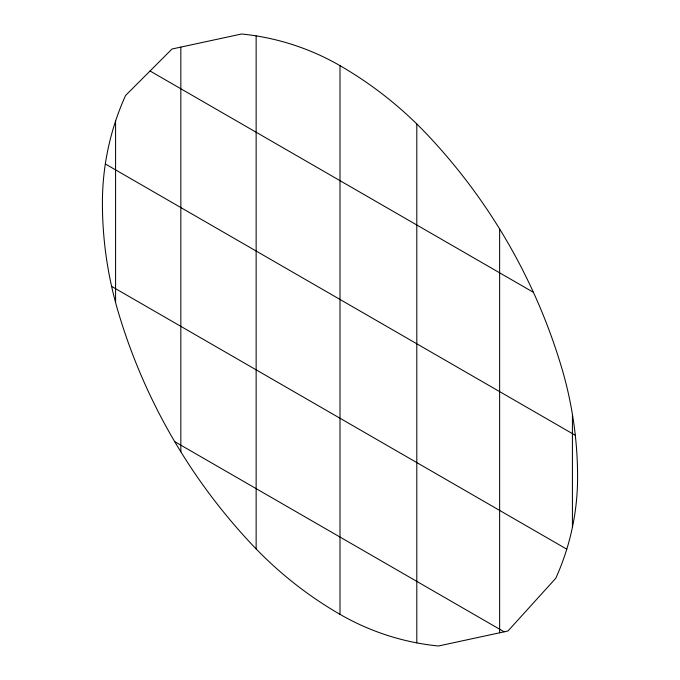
<?xml version="1.0" encoding="UTF-8"?>
<svg xmlns="http://www.w3.org/2000/svg" width="680" height="680" viewBox="0 0 680 680"><rect width="100%" height="100%" fill="white"/><g stroke="black" fill="none" stroke-linecap="round" stroke-linejoin="round"><path stroke-width="1.02" d="M150.05 70.992L533.417 292.324M105.323 163.965L575.306 435.302M111.614 286.39L566.78 549.177M174.683 441.6L504.152 631.822M572.424 414.4L572.424 527.238M499.63 228.964L499.63 632.799M416.798 123.972L416.798 642.88M340 65.654L340 614.346A245.166 245.166 0 0 0 438.413 646L508.002 630.989L555.798 578.229A245.166 245.166 0 0 0 577.592 477.173A383.962 383.962 0 0 0 561.688 367.795A580.065 580.065 0 0 0 426.768 134.113A383.962 383.962 0 0 0 340 65.654A245.166 245.166 0 0 0 241.587 34L171.998 49.011L125.553 95.523A260.321 260.321 0 0 0 102.408 202.827A383.962 383.962 0 0 0 118.311 312.205A580.065 580.065 0 0 0 253.232 545.887A383.962 383.962 0 0 0 340 614.346M256.139 35.887L256.139 548.921M180.838 47.107L180.838 451.792M115.575 121.091L115.575 302.506"/></g></svg>
